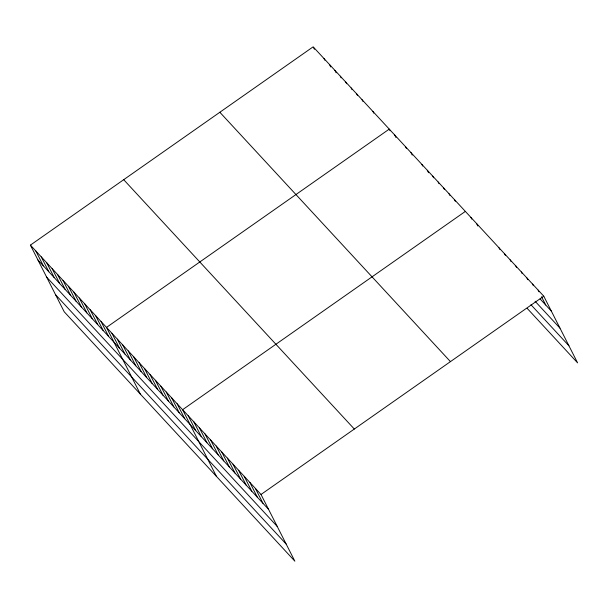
<?xml version="1.0" encoding="UTF-8"?>
<svg xmlns="http://www.w3.org/2000/svg" width="608" height="608" viewBox="0 0 608 608"><rect width="100%" height="100%" fill="white"/><g stroke="black" fill="none" stroke-linecap="round" stroke-linejoin="round"><path stroke-width="0.91" d="M30.4 245.123L261.014 494.479L294.85 561.176L64.235 311.82L30.4 245.123L313.15 46.824L543.765 296.18L577.6 362.877L527.197 308.378M465.356 211.402L182.605 409.701L216.44 476.391M261.014 494.479L543.765 296.18M540.102 298.938L551.304 311.045M535.093 301.241L559.983 328.153M530.966 304.73L568.921 345.777M219.845 112.26L450.452 361.623M123.705 179.687L354.32 429.043M37.939 259.988L268.554 509.344M46.618 277.088L277.233 526.452M55.556 294.713L286.17 544.069M538.164 290.13L539 291.779M541.515 296.734L545.703 304.996M532.562 284.073L533.398 285.722M526.961 278.016L527.797 279.665M521.36 271.958L522.196 273.608M515.759 265.901L516.595 267.558M510.158 259.844L511.001 261.501M504.556 253.794L505.4 255.444M498.955 247.737L499.799 249.386M476.558 223.516L477.812 225.994M470.957 217.459L471.793 219.108M454.48 199.644L455.324 201.294M449.046 193.77L449.882 195.419M443.612 187.887L444.448 189.544M438.178 182.012L439.014 183.662M432.744 176.138L433.58 177.787M427.302 170.255L428.564 172.733M421.868 164.38L422.704 166.03M411 152.623L412.254 155.101M405.559 146.748L406.402 148.398M394.691 134.991L395.945 137.469M390.093 130.766L389.257 129.116L106.499 327.408L140.342 394.106M372.947 111.477L373.783 113.134M362.072 99.727L362.915 101.376M356.638 93.845L357.474 95.502M351.204 87.97L352.04 89.619M345.77 82.088L346.606 83.744M340.328 76.213L341.172 77.862M334.894 70.338L336.156 72.816M329.46 64.456L330.714 66.933M324.026 58.581L324.862 60.23M313.568 47.652L314.412 49.301M255.413 488.422L262.952 503.287M249.812 482.364L257.351 497.23M244.211 476.315L251.75 491.18M238.61 470.258L246.149 485.123M233.008 464.2L240.548 479.066M227.407 458.143L234.946 473.009M221.806 452.086L229.345 466.952M216.205 446.029L223.752 460.894M210.604 439.979L218.15 454.845M205.002 433.922L212.549 448.788M199.401 427.865L206.948 442.73M193.808 421.808L201.347 436.673M188.206 415.75L195.746 430.616M177.164 403.818L184.71 418.684M171.73 397.944L179.276 412.809M166.296 392.061L173.835 406.927M160.862 386.186L168.401 401.052M155.428 380.312L162.967 395.177M149.986 374.429L157.533 389.295M144.552 368.554L152.091 383.42M139.118 362.672L146.657 377.545M133.684 356.797L141.223 371.663M128.242 350.922L135.789 365.788M122.808 345.04L130.348 359.906M117.374 339.165L124.914 354.031M111.94 333.29L119.48 348.156M101.065 321.533L108.604 336.399M95.631 315.651L103.17 330.516M90.197 309.776L97.736 324.642M84.755 303.901L92.302 318.767M79.321 298.019L86.868 312.884M73.887 292.144L81.426 307.01M68.453 286.262L75.992 301.135M63.012 280.387L70.558 295.252M57.578 274.512L65.124 289.378M52.144 268.63L59.683 283.495M46.71 262.755L54.249 277.62M41.268 256.88L48.815 271.746M35.834 250.998L43.381 265.863"/></g></svg>
